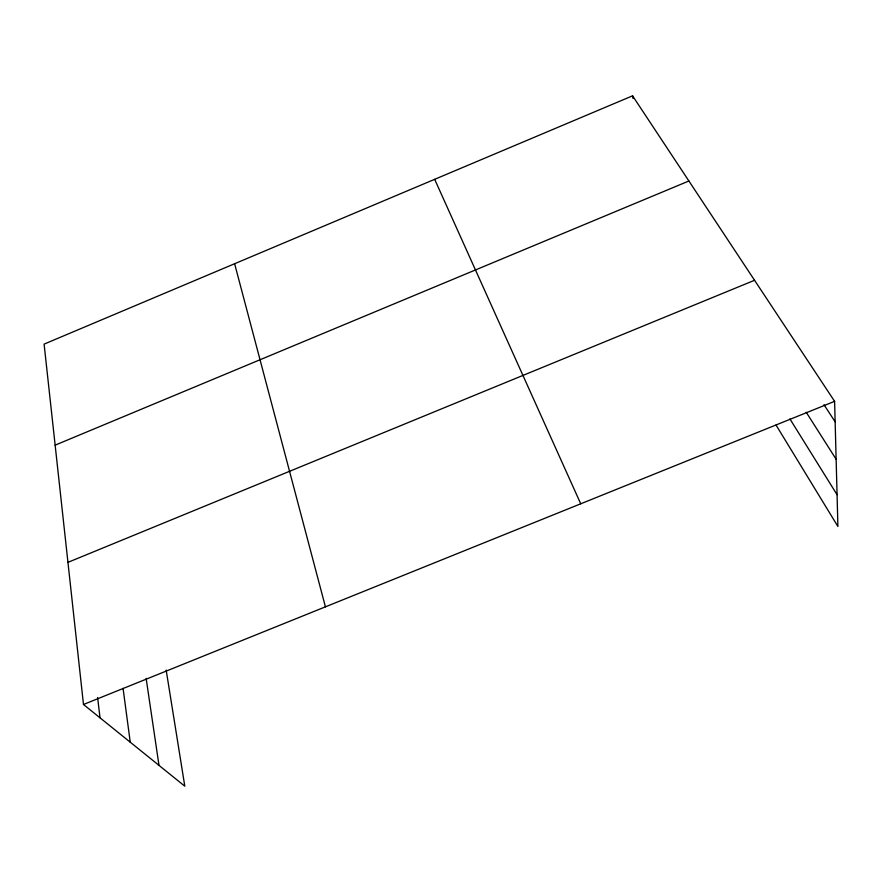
<?xml version="1.0" encoding="UTF-8"?>
<svg xmlns="http://www.w3.org/2000/svg" width="882" height="882" viewBox="0 0 882 882"><rect width="100%" height="100%" fill="white"/><g stroke="black" fill="none" stroke-linecap="round" stroke-linejoin="round"><path stroke-width="1.32" d="M776.028 425.036L837.9 526.466L834.604 401.332L632.57 95.818L44.1 344.123L83.481 704.486L184.801 786.182L166.169 670.088M55.136 445.156L688.897 180.997M67.947 562.352L754.551 280.278M83.481 704.486L834.604 401.332M823.975 404.706L835.144 421.828M806.236 412.28L836.125 459.246M789.919 418.939L837.062 494.714M434.672 179.322L580.731 503.798M234.623 263.729L325.425 606.838M632.57 95.818L633.056 98.508M146.136 678.39L158.992 765.378M123.061 688.346L130.249 742.203M97.615 697.486L100.008 717.816"/></g></svg>
